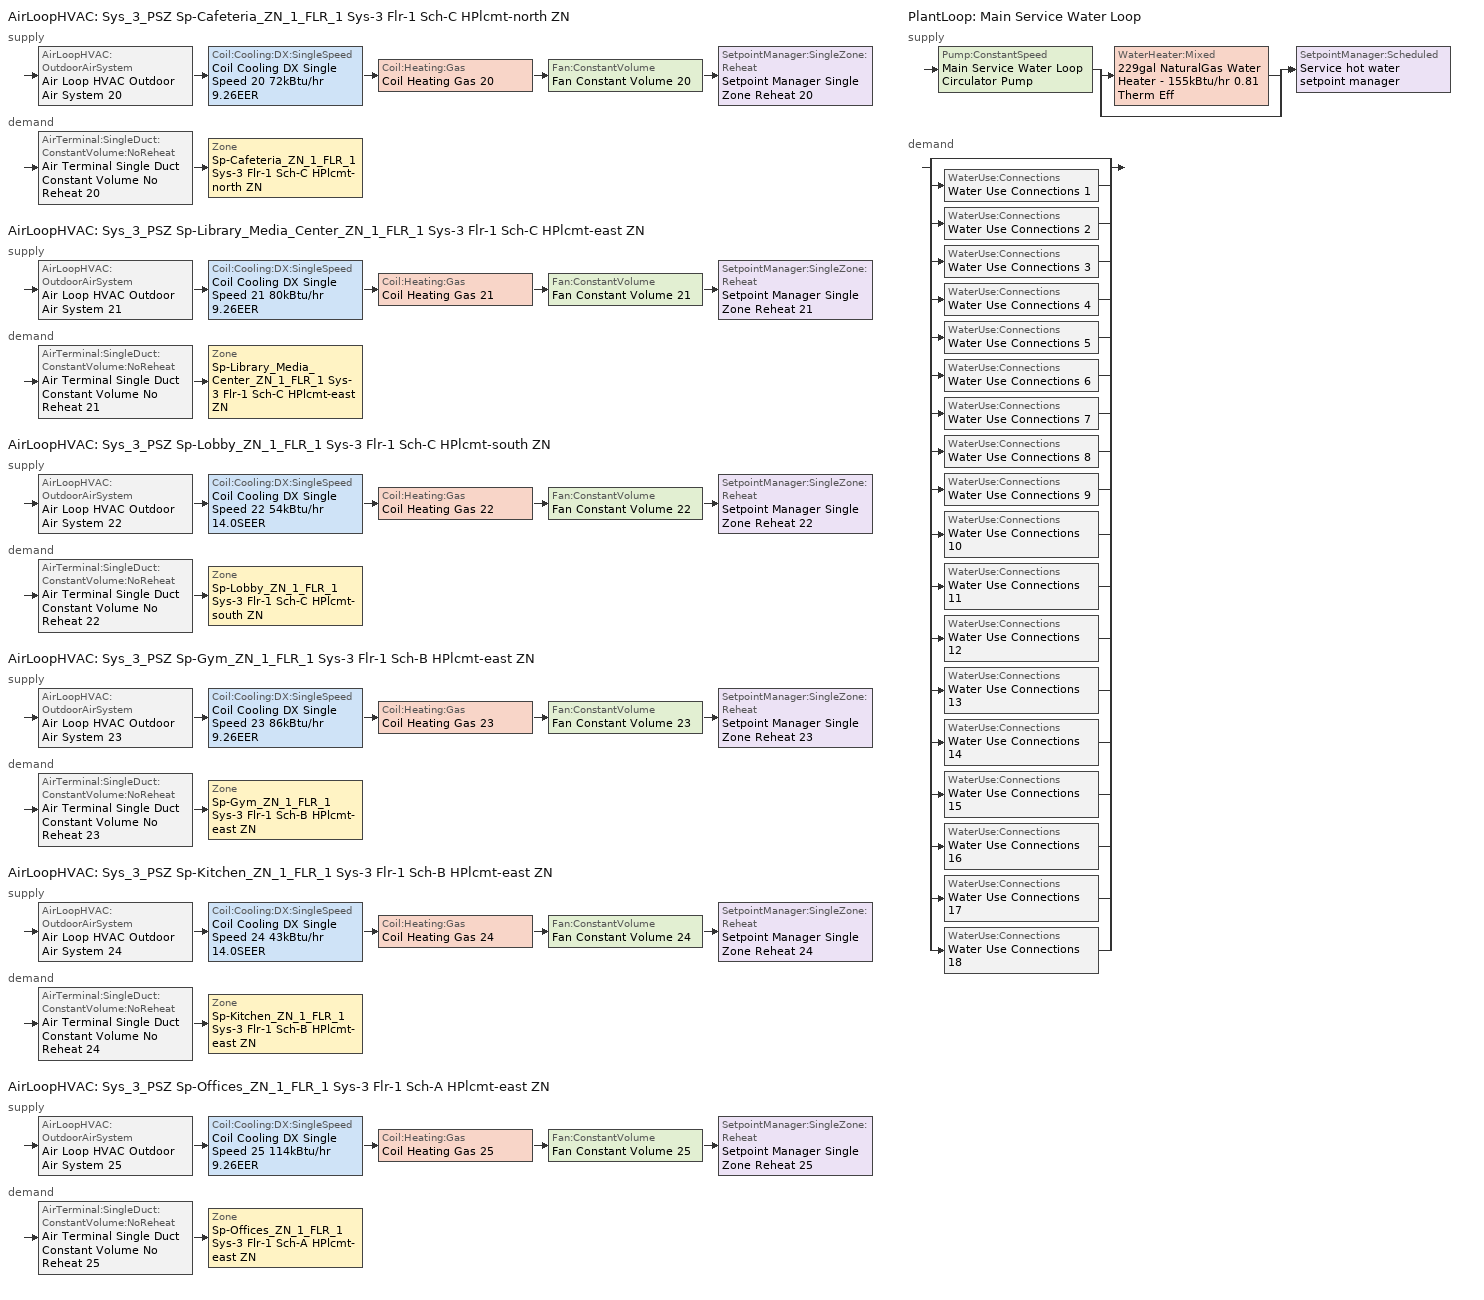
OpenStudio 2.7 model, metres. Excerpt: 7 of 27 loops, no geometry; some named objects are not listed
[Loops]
AirLoopHVAC 'Sys_3_PSZ Sp-Cafeteria_ZN_1_FLR_1 Sys-3 Flr-1 Sch-C HPlcmt-north ZN'
 supply: AirLoopHVAC:OutdoorAirSystem 'Air Loop HVAC Outdoor Air System 20' > Coil:Cooling:DX:SingleSpeed 'Coil Cooling DX Single Speed 20 72kBtu/hr 9.26EER' > Coil:Heating:Gas 'Coil Heating Gas 20' > Fan:ConstantVolume 'Fan Constant Volume 20' > SetpointManager:SingleZone:Reheat 'Setpoint Manager Single Zone Reheat 20'
 demand: AirTerminal:SingleDuct:ConstantVolume:NoReheat 'Air Terminal Single Duct Constant Volume No Reheat 20' > Zone 'Sp-Cafeteria_ZN_1_FLR_1 Sys-3 Flr-1 Sch-C HPlcmt-north ZN'
AirLoopHVAC 'Sys_3_PSZ Sp-Library_Media_Center_ZN_1_FLR_1 Sys-3 Flr-1 Sch-C HPlcmt-east ZN'
 supply: AirLoopHVAC:OutdoorAirSystem 'Air Loop HVAC Outdoor Air System 21' > Coil:Cooling:DX:SingleSpeed 'Coil Cooling DX Single Speed 21 80kBtu/hr 9.26EER' > Coil:Heating:Gas 'Coil Heating Gas 21' > Fan:ConstantVolume 'Fan Constant Volume 21' > SetpointManager:SingleZone:Reheat 'Setpoint Manager Single Zone Reheat 21'
 demand: AirTerminal:SingleDuct:ConstantVolume:NoReheat 'Air Terminal Single Duct Constant Volume No Reheat 21' > Zone 'Sp-Library_Media_Center_ZN_1_FLR_1 Sys-3 Flr-1 Sch-C HPlcmt-east ZN'
AirLoopHVAC 'Sys_3_PSZ Sp-Lobby_ZN_1_FLR_1 Sys-3 Flr-1 Sch-C HPlcmt-south ZN'
 supply: AirLoopHVAC:OutdoorAirSystem 'Air Loop HVAC Outdoor Air System 22' > Coil:Cooling:DX:SingleSpeed 'Coil Cooling DX Single Speed 22 54kBtu/hr 14.0SEER' > Coil:Heating:Gas 'Coil Heating Gas 22' > Fan:ConstantVolume 'Fan Constant Volume 22' > SetpointManager:SingleZone:Reheat 'Setpoint Manager Single Zone Reheat 22'
 demand: AirTerminal:SingleDuct:ConstantVolume:NoReheat 'Air Terminal Single Duct Constant Volume No Reheat 22' > Zone 'Sp-Lobby_ZN_1_FLR_1 Sys-3 Flr-1 Sch-C HPlcmt-south ZN'
AirLoopHVAC 'Sys_3_PSZ Sp-Gym_ZN_1_FLR_1 Sys-3 Flr-1 Sch-B HPlcmt-east ZN'
 supply: AirLoopHVAC:OutdoorAirSystem 'Air Loop HVAC Outdoor Air System 23' > Coil:Cooling:DX:SingleSpeed 'Coil Cooling DX Single Speed 23 86kBtu/hr 9.26EER' > Coil:Heating:Gas 'Coil Heating Gas 23' > Fan:ConstantVolume 'Fan Constant Volume 23' > SetpointManager:SingleZone:Reheat 'Setpoint Manager Single Zone Reheat 23'
 demand: AirTerminal:SingleDuct:ConstantVolume:NoReheat 'Air Terminal Single Duct Constant Volume No Reheat 23' > Zone 'Sp-Gym_ZN_1_FLR_1 Sys-3 Flr-1 Sch-B HPlcmt-east ZN'
AirLoopHVAC 'Sys_3_PSZ Sp-Kitchen_ZN_1_FLR_1 Sys-3 Flr-1 Sch-B HPlcmt-east ZN'
 supply: AirLoopHVAC:OutdoorAirSystem 'Air Loop HVAC Outdoor Air System 24' > Coil:Cooling:DX:SingleSpeed 'Coil Cooling DX Single Speed 24 43kBtu/hr 14.0SEER' > Coil:Heating:Gas 'Coil Heating Gas 24' > Fan:ConstantVolume 'Fan Constant Volume 24' > SetpointManager:SingleZone:Reheat 'Setpoint Manager Single Zone Reheat 24'
 demand: AirTerminal:SingleDuct:ConstantVolume:NoReheat 'Air Terminal Single Duct Constant Volume No Reheat 24' > Zone 'Sp-Kitchen_ZN_1_FLR_1 Sys-3 Flr-1 Sch-B HPlcmt-east ZN'
AirLoopHVAC 'Sys_3_PSZ Sp-Offices_ZN_1_FLR_1 Sys-3 Flr-1 Sch-A HPlcmt-east ZN'
 supply: AirLoopHVAC:OutdoorAirSystem 'Air Loop HVAC Outdoor Air System 25' > Coil:Cooling:DX:SingleSpeed 'Coil Cooling DX Single Speed 25 114kBtu/hr 9.26EER' > Coil:Heating:Gas 'Coil Heating Gas 25' > Fan:ConstantVolume 'Fan Constant Volume 25' > SetpointManager:SingleZone:Reheat 'Setpoint Manager Single Zone Reheat 25'
 demand: AirTerminal:SingleDuct:ConstantVolume:NoReheat 'Air Terminal Single Duct Constant Volume No Reheat 25' > Zone 'Sp-Offices_ZN_1_FLR_1 Sys-3 Flr-1 Sch-A HPlcmt-east ZN'
PlantLoop 'Main Service Water Loop'
 supply: Pump:ConstantSpeed 'Main Service Water Loop Circulator Pump' > split
  | WaterHeater:Mixed '229gal NaturalGas Water Heater - 155kBtu/hr 0.81 Therm Eff'
  | bypass
  join > SetpointManager:Scheduled 'Service hot water setpoint manager'
 demand: split
  | bypass
  | WaterUse:Connections 'Water Use Connections 1'
  | WaterUse:Connections 'Water Use Connections 2'
  | WaterUse:Connections 'Water Use Connections 3'
  | WaterUse:Connections 'Water Use Connections 4'
  | WaterUse:Connections 'Water Use Connections 5'
  | WaterUse:Connections 'Water Use Connections 6'
  | WaterUse:Connections 'Water Use Connections 7'
  | WaterUse:Connections 'Water Use Connections 8'
  | WaterUse:Connections 'Water Use Connections 9'
  | WaterUse:Connections 'Water Use Connections 10'
  | WaterUse:Connections 'Water Use Connections 11'
  | WaterUse:Connections 'Water Use Connections 12'
  | WaterUse:Connections 'Water Use Connections 13'
  | WaterUse:Connections 'Water Use Connections 14'
  | WaterUse:Connections 'Water Use Connections 15'
  | WaterUse:Connections 'Water Use Connections 16'
  | WaterUse:Connections 'Water Use Connections 17'
  | WaterUse:Connections 'Water Use Connections 18'
[Sizing:Zone] Zone Cooling Design Supply Air Temperature Input Method=SupplyAirTemperature; Zone Cooling Design Supply Air Temperature {C}=13; Zone Cooling Design Supply Air Temperature Difference {deltaC}=11.11; Zone Heating Design Supply Air Temperature Input Method=SupplyAirTemperature; Zone Heating Design Supply Air Temperature {C}=43; Zone Heating Design Supply Air Temperature Difference {deltaC}=11.11; Zone Cooling Design Supply Air Humidity Ratio {kg-H2O/kg-air}=0.0085; Zone Heating Design Supply Air Humidity Ratio {kg-H2O/kg-air}=0.008; Zone Heating Sizing Factor=1.3; Zone Cooling Sizing Factor=1.1; Cooling Design Air Flow Method=DesignDay; Heating Design Air Flow Method=DesignDay; Account for Dedicated Outdoor Air System=No; Dedicated Outdoor Air System Control Strategy=NeutralSupplyAir; Dedicated Outdoor Air Low Setpoint Temperature for Design {C}=autosize; Dedicated Outdoor Air High Setpoint Temperature for Design {C}=autosize
Sp-Cafeteria_ZN_1_FLR_1 Sys-3 Flr-1 Sch-C HPlcmt-north ZN; Sp-Library_Media_Center_ZN_1_FLR_1 Sys-3 Flr-1 Sch-C HPlcmt-east ZN; Sp-Lobby_ZN_1_FLR_1 Sys-3 Flr-1 Sch-C HPlcmt-south ZN; Sp-Gym_ZN_1_FLR_1 Sys-3 Flr-1 Sch-B HPlcmt-east ZN; Sp-Kitchen_ZN_1_FLR_1 Sys-3 Flr-1 Sch-B HPlcmt-east ZN; Sp-Offices_ZN_1_FLR_1 Sys-3 Flr-1 Sch-A HPlcmt-east ZN
[Zone equipment]
Sp-Cafeteria_ZN_1_FLR_1 Sys-3 Flr-1 Sch-C HPlcmt-north ZN: Air Terminal Single Duct Constant Volume No Reheat 20, Zone HVAC Baseboard Convective Water 20
Sp-Library_Media_Center_ZN_1_FLR_1 Sys-3 Flr-1 Sch-C HPlcmt-east ZN: Air Terminal Single Duct Constant Volume No Reheat 21, Zone HVAC Baseboard Convective Water 21
Sp-Lobby_ZN_1_FLR_1 Sys-3 Flr-1 Sch-C HPlcmt-south ZN: Air Terminal Single Duct Constant Volume No Reheat 22, Zone HVAC Baseboard Convective Water 22
Sp-Gym_ZN_1_FLR_1 Sys-3 Flr-1 Sch-B HPlcmt-east ZN: Air Terminal Single Duct Constant Volume No Reheat 23, Zone HVAC Baseboard Convective Water 23
Sp-Kitchen_ZN_1_FLR_1 Sys-3 Flr-1 Sch-B HPlcmt-east ZN: Air Terminal Single Duct Constant Volume No Reheat 24, Zone HVAC Baseboard Convective Water 24
Sp-Offices_ZN_1_FLR_1 Sys-3 Flr-1 Sch-A HPlcmt-east ZN: Air Terminal Single Duct Constant Volume No Reheat 25, Zone HVAC Baseboard Convective Water 25
[PlantLoop]
Main Service Water Loop: Glycol Concentration=0; Maximum Loop Temperature {C}=60; Minimum Loop Temperature {C}=10; Plant Loop Volume {m3}=Autocalculate; Load Distribution Scheme=Optimal
[Sizing:Plant]
Main Service Water Loop: Loop Type=Heating; Design Loop Exit Temperature {C}=60; Loop Design Temperature Difference {deltaC}=5; Sizing Option=NonCoincident; Zone Timesteps in Averaging Window=1; Coincident Sizing Factor Mode=None
[AirLoopHVAC] Design Supply Air Flow Rate {m3/s}=AutoSize
Name | Availability Schedule
Sys_3_PSZ Sp-Cafeteria_ZN_1_FLR_1 Sys-3 Flr-1 Sch-C HPlcmt-north ZN | Sys_3_PSZ Sp-Cafeteria_ZN_1_FLR_1 Sys-3 Flr-1 Sch-C HPlcmt-north ZN Occ Sch
Sys_3_PSZ Sp-Library_Media_Center_ZN_1_FLR_1 Sys-3 Flr-1 Sch-C HPlcmt-east ZN | Sys_3_PSZ Sp-Library_Media_Center_ZN_1_FLR_1 Sys-3 Flr-1 Sch-C HPlcmt-east ZN Occ Sch
Sys_3_PSZ Sp-Lobby_ZN_1_FLR_1 Sys-3 Flr-1 Sch-C HPlcmt-south ZN | Sys_3_PSZ Sp-Lobby_ZN_1_FLR_1 Sys-3 Flr-1 Sch-C HPlcmt-south ZN Occ Sch
Sys_3_PSZ Sp-Gym_ZN_1_FLR_1 Sys-3 Flr-1 Sch-B HPlcmt-east ZN | Sys_3_PSZ Sp-Gym_ZN_1_FLR_1 Sys-3 Flr-1 Sch-B HPlcmt-east ZN Occ Sch
Sys_3_PSZ Sp-Kitchen_ZN_1_FLR_1 Sys-3 Flr-1 Sch-B HPlcmt-east ZN | Sys_3_PSZ Sp-Kitchen_ZN_1_FLR_1 Sys-3 Flr-1 Sch-B HPlcmt-east ZN Occ Sch
Sys_3_PSZ Sp-Offices_ZN_1_FLR_1 Sys-3 Flr-1 Sch-A HPlcmt-east ZN | Sys_3_PSZ Sp-Offices_ZN_1_FLR_1 Sys-3 Flr-1 Sch-A HPlcmt-east ZN Occ Sch
[Sizing:System] Type of Load to Size On=Sensible; Design Outdoor Air Flow Rate {m3/s}=Autosize; Central Heating Maximum System Air Flow Ratio=1; Preheat Design Temperature {C}=7; Preheat Design Humidity Ratio {kg-H2O/kg-Air}=0.008; Precool Design Temperature {C}=13; Precool Design Humidity Ratio {kg-H2O/kg-Air}=0.008; Central Cooling Design Supply Air Temperature {C}=13; Central Heating Design Supply Air Temperature {C}=43; Sizing Option=NonCoincident; 100% Outdoor Air in Cooling=No; 100% Outdoor Air in Heating=No; Central Cooling Design Supply Air Humidity Ratio {kg-H2O/kg-Air}=0.0085; Central Heating Design Supply Air Humidity Ratio {kg-H2O/kg-Air}=0.008; Cooling Design Air Flow Method=DesignDay; Cooling Design Air Flow Rate {m3/s}=0; Heating Design Air Flow Method=DesignDay; Heating Design Air Flow Rate {m3/s}=0; System Outdoor Air Method=ZoneSum; Zone Maximum Outdoor Air Fraction=1; Cooling Supply Air Flow Rate Per Floor Area {m3/s-m2}=0.00996765; Cooling Fraction of Autosized Cooling Supply Air Flow Rate=1; Cooling Supply Air Flow Rate Per Unit Cooling Capacity {m3/s-W}=3.94755e-05; Heating Supply Air Flow Rate Per Floor Area {m3/s-m2}=0.00996765; Heating Fraction of Autosized Heating Supply Air Flow Rate=1; Heating Fraction of Autosized Cooling Supply Air Flow Rate=1; Heating Supply Air Flow Rate Per Unit Heating Capacity {m3/s-W}=3.15882e-05; Cooling Design Capacity Method=CoolingDesignCapacity; Cooling Design Capacity {W}=autosize; Cooling Design Capacity Per Floor Area {W/m2}=234.7; Fraction of Autosized Cooling Design Capacity=1; Heating Design Capacity Method=HeatingDesignCapacity; Heating Design Capacity {W}=autosize; Heating Design Capacity Per Floor Area {W/m2}=157; Fraction of Autosized Heating Design Capacity=1; Central Cooling Capacity Control Method=OnOff
Sys_3_PSZ Sp-Cafeteria_ZN_1_FLR_1 Sys-3 Flr-1 Sch-C HPlcmt-north ZN; Sys_3_PSZ Sp-Library_Media_Center_ZN_1_FLR_1 Sys-3 Flr-1 Sch-C HPlcmt-east ZN; Sys_3_PSZ Sp-Lobby_ZN_1_FLR_1 Sys-3 Flr-1 Sch-C HPlcmt-south ZN; Sys_3_PSZ Sp-Gym_ZN_1_FLR_1 Sys-3 Flr-1 Sch-B HPlcmt-east ZN; Sys_3_PSZ Sp-Kitchen_ZN_1_FLR_1 Sys-3 Flr-1 Sch-B HPlcmt-east ZN; Sys_3_PSZ Sp-Offices_ZN_1_FLR_1 Sys-3 Flr-1 Sch-A HPlcmt-east ZN
[Fan:ConstantVolume] Availability Schedule=Always On Discrete; Fan Total Efficiency=0.39975; Pressure Rise {Pa}=640; Maximum Flow Rate {m3/s}=AutoSize; Motor Efficiency=0.615
Fan Constant Volume 20; Fan Constant Volume 21; Fan Constant Volume 22; Fan Constant Volume 23; Fan Constant Volume 24; Fan Constant Volume 25
[Coil:Heating:Gas] Availability Schedule=Always On Discrete; Gas Burner Efficiency=0.924; Nominal Capacity {W}=AutoSize; Parasitic Electric Load {W}=0; Part Load Fraction Correlation Curve=FURNACE-EFFPLR-NECB2011; Parasitic Gas Load {W}=0
Coil Heating Gas 20; Coil Heating Gas 21; Coil Heating Gas 22; Coil Heating Gas 23; Coil Heating Gas 24; Coil Heating Gas 25
[Coil:Cooling:DX:SingleSpeed] Availability Schedule=Always On Discrete; Rated Total Cooling Capacity {W}=autosize; Rated Sensible Heat Ratio=autosize; Rated Air Flow Rate {m3/s}=autosize; Rated Evaporator Fan Power Per Volume Flow Rate {W/(m3/s)}=773.3; Total Cooling Capacity Function of Temperature Curve=DXCOOL-NECB2011-REF-CAPFT; Total Cooling Capacity Function of Flow Fraction Curve=DXCOOL-NECB2011-REF-CAPFFLOW; Energy Input Ratio Function of Temperature Curve=DXCOOL-NECB2011-REF-COOLEIRFT; Energy Input Ratio Function of Flow Fraction Curve=DXCOOL-NECB2011-REF-COOLEIRFFLOW; Part Load Fraction Correlation Curve=DXCOOL-NECB2011-REF-COOLPLFFPLR; Condenser Type=AirCooled; Evaporative Condenser Effectiveness=0; Evaporative Condenser Air Flow Rate {m3/s}=Autosize; Evaporative Condenser Pump Rated Power Consumption {W}=Autosize; Crankcase Heater Capacity {W}=0; Maximum Outdoor Dry-Bulb Temperature for Crankcase Heater Operation {C}=0; Basin Heater Capacity {W/K}=0; Basin Heater Setpoint Temperature {C}=10
Name | Rated COP {W/W}
Coil Cooling DX Single Speed 20 72kBtu/hr 9.26EER; Coil Cooling DX Single Speed 21 80kBtu/hr 9.26EER; Coil Cooling DX Single Speed 23 86kBtu/hr 9.26EER; Coil Cooling DX Single Speed 25 114kBtu/hr 9.26EER | 3.21949
Coil Cooling DX Single Speed 22 54kBtu/hr 14.0SEER; Coil Cooling DX Single Speed 24 43kBtu/hr 14.0SEER | 4.11713
[Controller:OutdoorAir] Minimum Outdoor Air Flow Rate {m3/s}=autosize; Maximum Outdoor Air Flow Rate {m3/s}=Autosize; Economizer Control Action Type=ModulateFlow; Lockout Type=NoLockout; Minimum Limit Type=FixedMinimum; High Humidity Control=No; Heat Recovery Bypass Control Type=BypassWhenOAFlowGreaterThanMinimum
Name | Economizer Control Type | Minimum Outdoor Air Schedule | Controller Mechanical Ventilation | Economizer Maximum Limit Dry-Bulb Temperature {C} | Economizer Maximum Limit Enthalpy {J/kg} | Economizer Minimum Limit Dry-Bulb Temperature {C}
Controller Outdoor Air 20 | DifferentialEnthalpy | Sys_3_PSZ Sp-Cafeteria_ZN_1_FLR_1 Sys-3 Flr-1 Sch-C HPlcmt-north ZN Occ Sch | Controller Mechanical Ventilation 20
Controller Outdoor Air 21 | DifferentialEnthalpy | Sys_3_PSZ Sp-Library_Media_Center_ZN_1_FLR_1 Sys-3 Flr-1 Sch-C HPlcmt-east ZN Occ Sch | Controller Mechanical Ventilation 21
Controller Outdoor Air 22 | NoEconomizer | Sys_3_PSZ Sp-Lobby_ZN_1_FLR_1 Sys-3 Flr-1 Sch-C HPlcmt-south ZN Occ Sch | Controller Mechanical Ventilation 22 | 28 | 64000 | -100
Controller Outdoor Air 23 | DifferentialEnthalpy | Sys_3_PSZ Sp-Gym_ZN_1_FLR_1 Sys-3 Flr-1 Sch-B HPlcmt-east ZN Occ Sch | Controller Mechanical Ventilation 23
Controller Outdoor Air 24 | NoEconomizer | Sys_3_PSZ Sp-Kitchen_ZN_1_FLR_1 Sys-3 Flr-1 Sch-B HPlcmt-east ZN Occ Sch | Controller Mechanical Ventilation 24 | 28 | 64000 | -100
Controller Outdoor Air 25 | DifferentialEnthalpy | Sys_3_PSZ Sp-Offices_ZN_1_FLR_1 Sys-3 Flr-1 Sch-A HPlcmt-east ZN Occ Sch | Controller Mechanical Ventilation 25
[Controller:MechanicalVentilation] Availability Schedule=Always On Discrete; System Outdoor Air Method=ZoneSum
Controller Mechanical Ventilation 20; Controller Mechanical Ventilation 21; Controller Mechanical Ventilation 22; Controller Mechanical Ventilation 23; Controller Mechanical Ventilation 24; Controller Mechanical Ventilation 25
[AirLoopHVAC:OutdoorAirSystem]
Name | Controller
Air Loop HVAC Outdoor Air System 20 | Controller Outdoor Air 20
Air Loop HVAC Outdoor Air System 21 | Controller Outdoor Air 21
Air Loop HVAC Outdoor Air System 22 | Controller Outdoor Air 22
Air Loop HVAC Outdoor Air System 23 | Controller Outdoor Air 23
Air Loop HVAC Outdoor Air System 24 | Controller Outdoor Air 24
Air Loop HVAC Outdoor Air System 25 | Controller Outdoor Air 25
[SetpointManager:SingleZone:Reheat] Minimum Supply Air Temperature {C}=13; Maximum Supply Air Temperature {C}=43
Name | Control Zone
Setpoint Manager Single Zone Reheat 20 | Sp-Cafeteria_ZN_1_FLR_1 Sys-3 Flr-1 Sch-C HPlcmt-north ZN
Setpoint Manager Single Zone Reheat 21 | Sp-Library_Media_Center_ZN_1_FLR_1 Sys-3 Flr-1 Sch-C HPlcmt-east ZN
Setpoint Manager Single Zone Reheat 22 | Sp-Lobby_ZN_1_FLR_1 Sys-3 Flr-1 Sch-C HPlcmt-south ZN
Setpoint Manager Single Zone Reheat 23 | Sp-Gym_ZN_1_FLR_1 Sys-3 Flr-1 Sch-B HPlcmt-east ZN
Setpoint Manager Single Zone Reheat 24 | Sp-Kitchen_ZN_1_FLR_1 Sys-3 Flr-1 Sch-B HPlcmt-east ZN
Setpoint Manager Single Zone Reheat 25 | Sp-Offices_ZN_1_FLR_1 Sys-3 Flr-1 Sch-A HPlcmt-east ZN
[AirTerminal:SingleDuct:ConstantVolume:NoReheat] Availability Schedule=Always On Discrete; Maximum Air Flow Rate {m3/s}=AutoSize
Air Terminal Single Duct Constant Volume No Reheat 20; Air Terminal Single Duct Constant Volume No Reheat 21; Air Terminal Single Duct Constant Volume No Reheat 22; Air Terminal Single Duct Constant Volume No Reheat 23; Air Terminal Single Duct Constant Volume No Reheat 24; Air Terminal Single Duct Constant Volume No Reheat 25
[SetpointManager:Scheduled]
Service hot water setpoint manager: Control Variable=Temperature; Schedule=Service Water Loop Temp - 140F
[Pump:ConstantSpeed]
Main Service Water Loop Circulator Pump: Rated Flow Rate {m3/s}=autosize; Rated Pump Head {Pa}=98157.3; Rated Power Consumption {W}=autosize; Motor Efficiency=0.7; Fraction of Motor Inefficiencies to Fluid Stream=0; Pump Control Type=Intermittent; Design Power Sizing Method=PowerPerFlowPerPressure; Design Electric Power per Unit Flow Rate {W/(m3/s)}=348701.1; Design Shaft Power per Unit Flow Rate per Unit Head {W-s/m3-Pa}=1.28205
[WaterHeater:Mixed]
229gal NaturalGas Water Heater - 155kBtu/hr 0.81 Therm Eff: Tank Volume {m3}=0.868577; Setpoint Temperature Schedule=Service Water Loop Temp - 140F; Deadband Temperature Difference {deltaC}=2; Maximum Temperature Limit {C}=60; Heater Control Type=Cycle; Heater Maximum Capacity {W}=45383.1; Heater Fuel Type=NaturalGas; Heater Thermal Efficiency=0.809608; Part Load Factor Curve=SWH-EFFFPLR-NECB2011; Off Cycle Parasitic Fuel Consumption Rate {W}=88.1911; Off Cycle Parasitic Fuel Type=NaturalGas; Off Cycle Parasitic Heat Fraction to Tank=0.8; On Cycle Parasitic Fuel Consumption Rate {W}=88.1911; On Cycle Parasitic Fuel Type=NaturalGas; On Cycle Parasitic Heat Fraction to Tank=0; Ambient Temperature Indicator=Schedule; Ambient Temperature Schedule=Water Heater Ambient Temp Schedule - 70f; Off Cycle Loss Coefficient to Ambient Temperature {W/K}=11.2126; On Cycle Loss Coefficient to Ambient Temperature {W/K}=11.2126; Use Side Effectiveness=1; Source Side Effectiveness=1; Use Side Design Flow Rate {m3/s}=autosize; Source Side Design Flow Rate {m3/s}=autosize; Indirect Water Heating Recovery Time {hr}=1.5; Source Side Flow Control Mode=IndirectHeatPrimarySetpoint
[WaterUse:Connections]
Name | Water Use Equipment Name 1
Water Use Connections 1 | Cafeteria_zn_1_flr_1 Service Water Use 0.24gal/min
Water Use Connections 2 | Computer_class_zn_1_flr_1 Service Water Use 0.12gal/min
Water Use Connections 3 | Corner_class_1_pod_1_zn_1_flr_1 Service Water Use 0.07gal/min
Water Use Connections 4 | Corner_class_1_pod_2_zn_1_flr_1 Service Water Use 0.07gal/min
Water Use Connections 5 | Corner_class_1_pod_3_zn_1_flr_1 Service Water Use 0.07gal/min
Water Use Connections 6 | Corner_class_2_pod_1_zn_1_flr_1 Service Water Use 0.07gal/min
Water Use Connections 7 | Corner_class_2_pod_2_zn_1_flr_1 Service Water Use 0.07gal/min
Water Use Connections 8 | Corner_class_2_pod_3_zn_1_flr_1 Service Water Use 0.07gal/min
Water Use Connections 9 | Gym_zn_1_flr_1 Service Water Use 0.54gal/min
Water Use Connections 10 | Kitchen_zn_1_flr_1 Service Water Use 0.08gal/min
Water Use Connections 11 | Library_media_center_zn_1_flr_1 Service Water Use 0.15gal/min
Water Use Connections 12 | Mult_class_1_pod_1_zn_1_flr_1 Service Water Use 0.35gal/min
Water Use Connections 13 | Mult_class_1_pod_2_zn_1_flr_1 Service Water Use 0.35gal/min
Water Use Connections 14 | Mult_class_1_pod_3_zn_1_flr_1 Service Water Use 0.35gal/min
Water Use Connections 15 | Mult_class_2_pod_1_zn_1_flr_1 Service Water Use 0.35gal/min
Water Use Connections 16 | Mult_class_2_pod_2_zn_1_flr_1 Service Water Use 0.35gal/min
Water Use Connections 17 | Mult_class_2_pod_3_zn_1_flr_1 Service Water Use 0.23gal/min
Water Use Connections 18 | Offices_zn_1_flr_1 Service Water Use 0.17gal/min
[WaterUse:Equipment:Definition]
Name | Peak Flow Rate {m3/s} | Target Temperature Schedule | Sensible Fraction Schedule | Latent Fraction Schedule
Cafeteria_zn_1_flr_1 Service Water Use Def 0.24gal/min | 1.50573e-05 | Schedule Ruleset 5 | Schedule Ruleset 3 | Schedule Ruleset 4
Computer_class_zn_1_flr_1 Service Water Use Def 0.12gal/min | 7.45697e-06 | Schedule Ruleset 8 | Schedule Ruleset 6 | Schedule Ruleset 7
Corner_class_1_pod_1_zn_1_flr_1 Service Water Use Def 0.07gal/min | 4.55704e-06 | Schedule Ruleset 11 | Schedule Ruleset 9 | Schedule Ruleset 10
Corner_class_1_pod_2_zn_1_flr_1 Service Water Use Def 0.07gal/min | 4.55704e-06 | Schedule Ruleset 14 | Schedule Ruleset 12 | Schedule Ruleset 13
Corner_class_1_pod_3_zn_1_flr_1 Service Water Use Def 0.07gal/min | 4.55704e-06 | Schedule Ruleset 17 | Schedule Ruleset 15 | Schedule Ruleset 16
Corner_class_2_pod_1_zn_1_flr_1 Service Water Use Def 0.07gal/min | 4.55704e-06 | Schedule Ruleset 20 | Schedule Ruleset 18 | Schedule Ruleset 19
Corner_class_2_pod_2_zn_1_flr_1 Service Water Use Def 0.07gal/min | 4.55704e-06 | Schedule Ruleset 23 | Schedule Ruleset 21 | Schedule Ruleset 22
Corner_class_2_pod_3_zn_1_flr_1 Service Water Use Def 0.07gal/min | 4.55704e-06 | Schedule Ruleset 26 | Schedule Ruleset 24 | Schedule Ruleset 25
Gym_zn_1_flr_1 Service Water Use Def 0.54gal/min | 3.413e-05 | Schedule Ruleset 29 | Schedule Ruleset 27 | Schedule Ruleset 28
Kitchen_zn_1_flr_1 Service Water Use Def 0.08gal/min | 5.35372e-06 | Schedule Ruleset 32 | Schedule Ruleset 30 | Schedule Ruleset 31
Library_media_center_zn_1_flr_1 Service Water Use Def 0.15gal/min | 9.53632e-06 | Schedule Ruleset 35 | Schedule Ruleset 33 | Schedule Ruleset 34
Mult_class_1_pod_1_zn_1_flr_1 Service Water Use Def 0.35gal/min | 2.19566e-05 | Schedule Ruleset 38 | Schedule Ruleset 36 | Schedule Ruleset 37
Mult_class_1_pod_2_zn_1_flr_1 Service Water Use Def 0.35gal/min | 2.19566e-05 | Schedule Ruleset 41 | Schedule Ruleset 39 | Schedule Ruleset 40
Mult_class_1_pod_3_zn_1_flr_1 Service Water Use Def 0.35gal/min | 2.19566e-05 | Schedule Ruleset 44 | Schedule Ruleset 42 | Schedule Ruleset 43
Mult_class_2_pod_1_zn_1_flr_1 Service Water Use Def 0.35gal/min | 2.19566e-05 | Schedule Ruleset 47 | Schedule Ruleset 45 | Schedule Ruleset 46
Mult_class_2_pod_2_zn_1_flr_1 Service Water Use Def 0.35gal/min | 2.19566e-05 | Schedule Ruleset 50 | Schedule Ruleset 48 | Schedule Ruleset 49
Mult_class_2_pod_3_zn_1_flr_1 Service Water Use Def 0.23gal/min | 1.44997e-05 | Schedule Ruleset 53 | Schedule Ruleset 51 | Schedule Ruleset 52
Offices_zn_1_flr_1 Service Water Use Def 0.17gal/min | 1.05401e-05 | Schedule Ruleset 56 | Schedule Ruleset 54 | Schedule Ruleset 55
[WaterUse:Equipment]
Name | Water Use Equipment Definition | Space | Flow Rate Fraction Schedule
Cafeteria_zn_1_flr_1 Service Water Use 0.24gal/min | Cafeteria_zn_1_flr_1 Service Water Use Def 0.24gal/min | Cafeteria_ZN_1_FLR_1 | NECB-C-Service Water Heating
Computer_class_zn_1_flr_1 Service Water Use 0.12gal/min | Computer_class_zn_1_flr_1 Service Water Use Def 0.12gal/min | Computer_Class_ZN_1_FLR_1 | NECB-D-Service Water Heating
Corner_class_1_pod_1_zn_1_flr_1 Service Water Use 0.07gal/min | Corner_class_1_pod_1_zn_1_flr_1 Service Water Use Def 0.07gal/min | Corner_Class_1_Pod_1_ZN_1_FLR_1 | NECB-D-Service Water Heating
Corner_class_1_pod_2_zn_1_flr_1 Service Water Use 0.07gal/min | Corner_class_1_pod_2_zn_1_flr_1 Service Water Use Def 0.07gal/min | Corner_Class_1_Pod_2_ZN_1_FLR_1 | NECB-D-Service Water Heating
Corner_class_1_pod_3_zn_1_flr_1 Service Water Use 0.07gal/min | Corner_class_1_pod_3_zn_1_flr_1 Service Water Use Def 0.07gal/min | Corner_Class_1_Pod_3_ZN_1_FLR_1 | NECB-D-Service Water Heating
Corner_class_2_pod_1_zn_1_flr_1 Service Water Use 0.07gal/min | Corner_class_2_pod_1_zn_1_flr_1 Service Water Use Def 0.07gal/min | Corner_Class_2_Pod_1_ZN_1_FLR_1 | NECB-D-Service Water Heating
Corner_class_2_pod_2_zn_1_flr_1 Service Water Use 0.07gal/min | Corner_class_2_pod_2_zn_1_flr_1 Service Water Use Def 0.07gal/min | Corner_Class_2_Pod_2_ZN_1_FLR_1 | NECB-D-Service Water Heating
Corner_class_2_pod_3_zn_1_flr_1 Service Water Use 0.07gal/min | Corner_class_2_pod_3_zn_1_flr_1 Service Water Use Def 0.07gal/min | Corner_Class_2_Pod_3_ZN_1_FLR_1 | NECB-D-Service Water Heating
Gym_zn_1_flr_1 Service Water Use 0.54gal/min | Gym_zn_1_flr_1 Service Water Use Def 0.54gal/min | Gym_ZN_1_FLR_1 | NECB-B-Service Water Heating
Kitchen_zn_1_flr_1 Service Water Use 0.08gal/min | Kitchen_zn_1_flr_1 Service Water Use Def 0.08gal/min | Kitchen_ZN_1_FLR_1 | NECB-B-Service Water Heating
Library_media_center_zn_1_flr_1 Service Water Use 0.15gal/min | Library_media_center_zn_1_flr_1 Service Water Use Def 0.15gal/min | Library_Media_Center_ZN_1_FLR_1 | NECB-C-Service Water Heating
Mult_class_1_pod_1_zn_1_flr_1 Service Water Use 0.35gal/min | Mult_class_1_pod_1_zn_1_flr_1 Service Water Use Def 0.35gal/min | Mult_Class_1_Pod_1_ZN_1_FLR_1 | NECB-D-Service Water Heating
Mult_class_1_pod_2_zn_1_flr_1 Service Water Use 0.35gal/min | Mult_class_1_pod_2_zn_1_flr_1 Service Water Use Def 0.35gal/min | Mult_Class_1_Pod_2_ZN_1_FLR_1 | NECB-D-Service Water Heating
Mult_class_1_pod_3_zn_1_flr_1 Service Water Use 0.35gal/min | Mult_class_1_pod_3_zn_1_flr_1 Service Water Use Def 0.35gal/min | Mult_Class_1_Pod_3_ZN_1_FLR_1 | NECB-D-Service Water Heating
Mult_class_2_pod_1_zn_1_flr_1 Service Water Use 0.35gal/min | Mult_class_2_pod_1_zn_1_flr_1 Service Water Use Def 0.35gal/min | Mult_Class_2_Pod_1_ZN_1_FLR_1 | NECB-D-Service Water Heating
Mult_class_2_pod_2_zn_1_flr_1 Service Water Use 0.35gal/min | Mult_class_2_pod_2_zn_1_flr_1 Service Water Use Def 0.35gal/min | Mult_Class_2_Pod_2_ZN_1_FLR_1 | NECB-D-Service Water Heating
Mult_class_2_pod_3_zn_1_flr_1 Service Water Use 0.23gal/min | Mult_class_2_pod_3_zn_1_flr_1 Service Water Use Def 0.23gal/min | Mult_Class_2_Pod_3_ZN_1_FLR_1 | NECB-D-Service Water Heating
Offices_zn_1_flr_1 Service Water Use 0.17gal/min | Offices_zn_1_flr_1 Service Water Use Def 0.17gal/min | Offices_ZN_1_FLR_1 | NECB-A-Service Water Heating
[Schedule:Ruleset]
Service Water Loop Temp - 140F: Default Day Schedule=Service Water Loop Temp - 140F Default
Water Heater Ambient Temp Schedule - 70f: Default Day Schedule=Water Heater Ambient Temp Schedule - 70f Default
Schedule Ruleset 3: Default Day Schedule=Schedule Day 5
Schedule Ruleset 4: Default Day Schedule=Schedule Day 6
Schedule Ruleset 5: Default Day Schedule=Schedule Day 7
NECB-C-Service Water Heating: Default Day Schedule=NECB-C-Service Water Heating Default
Schedule Ruleset 6: Default Day Schedule=Schedule Day 8
Schedule Ruleset 7: Default Day Schedule=Schedule Day 9
Schedule Ruleset 8: Default Day Schedule=Schedule Day 10
NECB-D-Service Water Heating: Default Day Schedule=NECB-D-Service Water Heating Default
Schedule Ruleset 9: Default Day Schedule=Schedule Day 11
Schedule Ruleset 10: Default Day Schedule=Schedule Day 12
Schedule Ruleset 11: Default Day Schedule=Schedule Day 13
Schedule Ruleset 12: Default Day Schedule=Schedule Day 14
Schedule Ruleset 13: Default Day Schedule=Schedule Day 15
Schedule Ruleset 14: Default Day Schedule=Schedule Day 16
Schedule Ruleset 15: Default Day Schedule=Schedule Day 17
Schedule Ruleset 16: Default Day Schedule=Schedule Day 18
Schedule Ruleset 17: Default Day Schedule=Schedule Day 19
Schedule Ruleset 18: Default Day Schedule=Schedule Day 20
Schedule Ruleset 19: Default Day Schedule=Schedule Day 21
Schedule Ruleset 20: Default Day Schedule=Schedule Day 22
Schedule Ruleset 21: Default Day Schedule=Schedule Day 23
Schedule Ruleset 22: Default Day Schedule=Schedule Day 24
Schedule Ruleset 23: Default Day Schedule=Schedule Day 25
Schedule Ruleset 24: Default Day Schedule=Schedule Day 26
Schedule Ruleset 25: Default Day Schedule=Schedule Day 27
Schedule Ruleset 26: Default Day Schedule=Schedule Day 28
Schedule Ruleset 27: Default Day Schedule=Schedule Day 29
Schedule Ruleset 28: Default Day Schedule=Schedule Day 30
Schedule Ruleset 29: Default Day Schedule=Schedule Day 31
NECB-B-Service Water Heating: Default Day Schedule=NECB-B-Service Water Heating Default
Schedule Ruleset 30: Default Day Schedule=Schedule Day 32
Schedule Ruleset 31: Default Day Schedule=Schedule Day 33
Schedule Ruleset 32: Default Day Schedule=Schedule Day 34
Schedule Ruleset 33: Default Day Schedule=Schedule Day 35
Schedule Ruleset 34: Default Day Schedule=Schedule Day 36
Schedule Ruleset 35: Default Day Schedule=Schedule Day 37
Schedule Ruleset 36: Default Day Schedule=Schedule Day 38
Schedule Ruleset 37: Default Day Schedule=Schedule Day 39
Schedule Ruleset 38: Default Day Schedule=Schedule Day 40
Schedule Ruleset 39: Default Day Schedule=Schedule Day 41
Schedule Ruleset 40: Default Day Schedule=Schedule Day 42
Schedule Ruleset 41: Default Day Schedule=Schedule Day 43
Schedule Ruleset 42: Default Day Schedule=Schedule Day 44
Schedule Ruleset 43: Default Day Schedule=Schedule Day 45
Schedule Ruleset 44: Default Day Schedule=Schedule Day 46
Schedule Ruleset 45: Default Day Schedule=Schedule Day 47
Schedule Ruleset 46: Default Day Schedule=Schedule Day 48
Schedule Ruleset 47: Default Day Schedule=Schedule Day 49
Schedule Ruleset 48: Default Day Schedule=Schedule Day 50
Schedule Ruleset 49: Default Day Schedule=Schedule Day 51
Schedule Ruleset 50: Default Day Schedule=Schedule Day 52
Schedule Ruleset 51: Default Day Schedule=Schedule Day 53
Schedule Ruleset 52: Default Day Schedule=Schedule Day 54
Schedule Ruleset 53: Default Day Schedule=Schedule Day 55
Schedule Ruleset 54: Default Day Schedule=Schedule Day 56
Schedule Ruleset 55: Default Day Schedule=Schedule Day 57
Schedule Ruleset 56: Default Day Schedule=Schedule Day 58
NECB-A-Service Water Heating: Default Day Schedule=NECB-A-Service Water Heating Default
Sys_3_PSZ Sp-Cafeteria_ZN_1_FLR_1 Sys-3 Flr-1 Sch-C HPlcmt-north ZN Occ Sch: Default Day Schedule=Sys_3_PSZ Sp-Cafeteria_ZN_1_FLR_1 Sys-3 Flr-1 Sch-C HPlcmt-north ZN Occ Sch Default; Summer Design Day Schedule=Sys_3_PSZ Sp-Cafeteria_ZN_1_FLR_1 Sys-3 Flr-1 Sch-C HPlcmt-north ZN Occ Sch Summer Design Day; Winter Design Day Schedule=Sys_3_PSZ Sp-Cafeteria_ZN_1_FLR_1 Sys-3 Flr-1 Sch-C HPlcmt-north ZN Occ Sch Winter Design Day
Sys_3_PSZ Sp-Gym_ZN_1_FLR_1 Sys-3 Flr-1 Sch-B HPlcmt-east ZN Occ Sch: Default Day Schedule=Sys_3_PSZ Sp-Gym_ZN_1_FLR_1 Sys-3 Flr-1 Sch-B HPlcmt-east ZN Occ Sch Default; Summer Design Day Schedule=Sys_3_PSZ Sp-Gym_ZN_1_FLR_1 Sys-3 Flr-1 Sch-B HPlcmt-east ZN Occ Sch Summer Design Day; Winter Design Day Schedule=Sys_3_PSZ Sp-Gym_ZN_1_FLR_1 Sys-3 Flr-1 Sch-B HPlcmt-east ZN Occ Sch Winter Design Day
Sys_3_PSZ Sp-Kitchen_ZN_1_FLR_1 Sys-3 Flr-1 Sch-B HPlcmt-east ZN Occ Sch: Default Day Schedule=Sys_3_PSZ Sp-Kitchen_ZN_1_FLR_1 Sys-3 Flr-1 Sch-B HPlcmt-east ZN Occ Sch Default; Summer Design Day Schedule=Sys_3_PSZ Sp-Kitchen_ZN_1_FLR_1 Sys-3 Flr-1 Sch-B HPlcmt-east ZN Occ Sch Summer Design Day; Winter Design Day Schedule=Sys_3_PSZ Sp-Kitchen_ZN_1_FLR_1 Sys-3 Flr-1 Sch-B HPlcmt-east ZN Occ Sch Winter Design Day
Sys_3_PSZ Sp-Library_Media_Center_ZN_1_FLR_1 Sys-3 Flr-1 Sch-C HPlcmt-east ZN Occ Sch: Default Day Schedule=Sys_3_PSZ Sp-Library_Media_Center_ZN_1_FLR_1 Sys-3 Flr-1 Sch-C HPlcmt-east ZN Occ Sch Default; Summer Design Day Schedule=Sys_3_PSZ Sp-Library_Media_Center_ZN_1_FLR_1 Sys-3 Flr-1 Sch-C HPlcmt-east ZN Occ Sch Summer Design Day; Winter Design Day Schedule=Sys_3_PSZ Sp-Library_Media_Center_ZN_1_FLR_1 Sys-3 Flr-1 Sch-C HPlcmt-east ZN Occ Sch Winter Design Day
Sys_3_PSZ Sp-Lobby_ZN_1_FLR_1 Sys-3 Flr-1 Sch-C HPlcmt-south ZN Occ Sch: Default Day Schedule=Sys_3_PSZ Sp-Lobby_ZN_1_FLR_1 Sys-3 Flr-1 Sch-C HPlcmt-south ZN Occ Sch Default; Summer Design Day Schedule=Sys_3_PSZ Sp-Lobby_ZN_1_FLR_1 Sys-3 Flr-1 Sch-C HPlcmt-south ZN Occ Sch Summer Design Day; Winter Design Day Schedule=Sys_3_PSZ Sp-Lobby_ZN_1_FLR_1 Sys-3 Flr-1 Sch-C HPlcmt-south ZN Occ Sch Winter Design Day
Sys_3_PSZ Sp-Offices_ZN_1_FLR_1 Sys-3 Flr-1 Sch-A HPlcmt-east ZN Occ Sch: Default Day Schedule=Sys_3_PSZ Sp-Offices_ZN_1_FLR_1 Sys-3 Flr-1 Sch-A HPlcmt-east ZN Occ Sch Default; Summer Design Day Schedule=Sys_3_PSZ Sp-Offices_ZN_1_FLR_1 Sys-3 Flr-1 Sch-A HPlcmt-east ZN Occ Sch Summer Design Day; Winter Design Day Schedule=Sys_3_PSZ Sp-Offices_ZN_1_FLR_1 Sys-3 Flr-1 Sch-A HPlcmt-east ZN Occ Sch Winter Design Day
[Schedule:Day]
Service Water Loop Temp - 140F Default; Schedule Day 7; Schedule Day 10; Schedule Day 13; Schedule Day 16; Schedule Day 19; Schedule Day 22; Schedule Day 25; Schedule Day 28; Schedule Day 31; Schedule Day 34; Schedule Day 37; Schedule Day 40; Schedule Day 43; Schedule Day 46; Schedule Day 49; Schedule Day 52; Schedule Day 55; Schedule Day 58: 24, 0, 60
Water Heater Ambient Temp Schedule - 70f Default: 24, 0, 21.1111
Schedule Day 5; Schedule Day 8; Schedule Day 11; Schedule Day 14; Schedule Day 17; Schedule Day 20; Schedule Day 23; Schedule Day 26; Schedule Day 29; Schedule Day 32; Schedule Day 35; Schedule Day 38; Schedule Day 41; Schedule Day 44; Schedule Day 47; Schedule Day 50; Schedule Day 53; Schedule Day 56: 24, 0, 0.2
Schedule Day 6; Schedule Day 9; NECB-D-Service Water Heating Sat Day; NECB-D-Service Water Heating Sun|Hol Day; Schedule Day 12; Schedule Day 15; Schedule Day 18; Schedule Day 21; Schedule Day 24; Schedule Day 27; Schedule Day 30; Schedule Day 33; Schedule Day 36; Schedule Day 39; Schedule Day 42; Schedule Day 45; Schedule Day 48; Schedule Day 51; Schedule Day 54; Schedule Day 57; NECB-A-Service Water Heating Sat Day; NECB-A-Service Water Heating Sun|Hol Day: 24, 0, 0.05
NECB-C-Service Water Heating Default; NECB-C-Service Water Heating Default|Wkdy Day: 8, 0, 0.05, 9, 0, 0.1, 10, 0, 0.2, 11, 0, 0.3, 12, 0, 0.4, 16, 0, 0.8, 17, 0, 0.6, 18, 0, 0.4, 19, 0, 0.3, 21, 0, 0.2, 24, 0, 0.05
NECB-C-Service Water Heating Sat Day: 8, 0, 0.05, 9, 0, 0.1, 10, 0, 0.2, 11, 0, 0.3, 12, 0, 0.5, 16, 0, 0.9, 17, 0, 0.7, 18, 0, 0.5, 19, 0, 0.3, 21, 0, 0.2, 24, 0, 0.05
NECB-C-Service Water Heating Sun|Hol Day: 8, 0, 0.05, 9, 0, 0.1, 10, 0, 0.2, 11, 0, 0.3, 12, 0, 0.5, 17, 0, 0.9, 18, 0, 0.5, 19, 0, 0.3, 24, 0, 0.05
NECB-D-Service Water Heating Default; NECB-D-Service Water Heating Default|Wkdy Day: 8, 0, 0.05, 10, 0, 0.5, 16, 0, 0.9, 17, 0, 0.7, 18, 0, 0.3, 21, 0, 0.5, 22, 0, 0.3, 24, 0, 0.05
NECB-B-Service Water Heating Default; NECB-B-Service Water Heating Default|Wkdy Day: 1, 0, 0.6, 2, 0, 0.5, 9, 0, 0.05, 11, 0, 0.7, 12, 0, 0.4, 13, 0, 0.5, 15, 0, 0.6, 16, 0, 0.4, 18, 0, 0.3, 19, 0, 0.4, 20, 0, 0.5, 22, 0, 0.8, 24, 0, 0.9
NECB-B-Service Water Heating Sat Day: 1, 0, 0.7, 2, 0, 0.6, 9, 0, 0.05, 11, 0, 0.7, 12, 0, 0.4, 13, 0, 0.5, 15, 0, 0.6, 16, 0, 0.4, 18, 0, 0.3, 19, 0, 0.4, 20, 0, 0.5, 22, 0, 0.8, 24, 0, 0.9
NECB-B-Service Water Heating Sun|Hol Day: 1, 0, 0.5, 2, 0, 0.6, 9, 0, 0.05, 11, 0, 0.7, 12, 0, 0.4, 13, 0, 0.5, 15, 0, 0.6, 16, 0, 0.4, 18, 0, 0.3, 19, 0, 0.4, 20, 0, 0.5, 22, 0, 0.8, 24, 0, 0.5
NECB-A-Service Water Heating Default; NECB-A-Service Water Heating Default|Wkdy Day: 7, 0, 0.05, 8, 0, 0.1, 10, 0, 0.5, 16, 0, 0.9, 17, 0, 0.7, 18, 0, 0.5, 19, 0, 0.3, 22, 0, 0.2, 24, 0, 0.05
Sys_3_PSZ Sp-Cafeteria_ZN_1_FLR_1 Sys-3 Flr-1 Sch-C HPlcmt-north ZN Occ Sch Default; Sys_3_PSZ Sp-Library_Media_Center_ZN_1_FLR_1 Sys-3 Flr-1 Sch-C HPlcmt-east ZN Occ Sch Default; Sys_3_PSZ Sp-Lobby_ZN_1_FLR_1 Sys-3 Flr-1 Sch-C HPlcmt-south ZN Occ Sch Default: 9, 0, 0, 21, 0, 1, 24, 0, 0
Sys_3_PSZ Sp-Cafeteria_ZN_1_FLR_1 Sys-3 Flr-1 Sch-C HPlcmt-north ZN Occ Sch Winter Design Day; Sys_3_PSZ Sp-Cafeteria_ZN_1_FLR_1 Sys-3 Flr-1 Sch-C HPlcmt-north ZN Occ Sch Summer Design Day; Sys_3_PSZ Sp-Gym_ZN_1_FLR_1 Sys-3 Flr-1 Sch-B HPlcmt-east ZN Occ Sch Winter Design Day; Sys_3_PSZ Sp-Gym_ZN_1_FLR_1 Sys-3 Flr-1 Sch-B HPlcmt-east ZN Occ Sch Summer Design Day; Sys_3_PSZ Sp-Kitchen_ZN_1_FLR_1 Sys-3 Flr-1 Sch-B HPlcmt-east ZN Occ Sch Winter Design Day; Sys_3_PSZ Sp-Kitchen_ZN_1_FLR_1 Sys-3 Flr-1 Sch-B HPlcmt-east ZN Occ Sch Summer Design Day; Sys_3_PSZ Sp-Library_Media_Center_ZN_1_FLR_1 Sys-3 Flr-1 Sch-C HPlcmt-east ZN Occ Sch Winter Design Day; Sys_3_PSZ Sp-Library_Media_Center_ZN_1_FLR_1 Sys-3 Flr-1 Sch-C HPlcmt-east ZN Occ Sch Summer Design Day; Sys_3_PSZ Sp-Lobby_ZN_1_FLR_1 Sys-3 Flr-1 Sch-C HPlcmt-south ZN Occ Sch Winter Design Day; Sys_3_PSZ Sp-Lobby_ZN_1_FLR_1 Sys-3 Flr-1 Sch-C HPlcmt-south ZN Occ Sch Summer Design Day; Sys_3_PSZ Sp-Offices_ZN_1_FLR_1 Sys-3 Flr-1 Sch-A HPlcmt-east ZN Occ Sch Winter Design Day; Sys_3_PSZ Sp-Offices_ZN_1_FLR_1 Sys-3 Flr-1 Sch-A HPlcmt-east ZN Occ Sch Summer Design Day: 24, 0, 1
Sys_3_PSZ Sp-Cafeteria_ZN_1_FLR_1 Sys-3 Flr-1 Sch-C HPlcmt-north ZN Occ Sch Sunday; Sys_3_PSZ Sp-Library_Media_Center_ZN_1_FLR_1 Sys-3 Flr-1 Sch-C HPlcmt-east ZN Occ Sch Sunday; Sys_3_PSZ Sp-Lobby_ZN_1_FLR_1 Sys-3 Flr-1 Sch-C HPlcmt-south ZN Occ Sch Sunday: 9, 0, 0, 19, 0, 1, 24, 0, 0
Sys_3_PSZ Sp-Gym_ZN_1_FLR_1 Sys-3 Flr-1 Sch-B HPlcmt-east ZN Occ Sch Default; Sys_3_PSZ Sp-Kitchen_ZN_1_FLR_1 Sys-3 Flr-1 Sch-B HPlcmt-east ZN Occ Sch Default: 1, 0, 1, 10, 0, 0, 24, 0, 1
Sys_3_PSZ Sp-Gym_ZN_1_FLR_1 Sys-3 Flr-1 Sch-B HPlcmt-east ZN Occ Sch Saturday; Sys_3_PSZ Sp-Kitchen_ZN_1_FLR_1 Sys-3 Flr-1 Sch-B HPlcmt-east ZN Occ Sch Saturday: 2, 0, 1, 10, 0, 0, 24, 0, 1
Sys_3_PSZ Sp-Gym_ZN_1_FLR_1 Sys-3 Flr-1 Sch-B HPlcmt-east ZN Occ Sch Sunday; Sys_3_PSZ Sp-Kitchen_ZN_1_FLR_1 Sys-3 Flr-1 Sch-B HPlcmt-east ZN Occ Sch Sunday: 1, 0, 0, 2, 0, 1, 11, 0, 0, 23, 0, 1, 24, 0, 0
Sys_3_PSZ Sp-Offices_ZN_1_FLR_1 Sys-3 Flr-1 Sch-A HPlcmt-east ZN Occ Sch Default: 8, 0, 0, 19, 0, 1, 24, 0, 0
Sys_3_PSZ Sp-Offices_ZN_1_FLR_1 Sys-3 Flr-1 Sch-A HPlcmt-east ZN Occ Sch Sunday: 24, 0, 0
[Schedule:Rule] Date Specification Type=DateRange; Start Month=1; Start Day=1; End Month=12; End Day=31
Name | Schedule Ruleset | Rule Order | Day Schedule | Apply Monday | Apply Tuesday | Apply Wednesday | Apply Thursday | Apply Friday | Apply Saturday | Apply Sunday
Schedule Rule 68 | NECB-C-Service Water Heating | 2 | NECB-C-Service Water Heating Default|Wkdy Day | Yes | Yes | Yes | Yes | Yes
Schedule Rule 69 | NECB-C-Service Water Heating | 1 | NECB-C-Service Water Heating Sat Day |  |  |  |  |  | Yes
Schedule Rule 70 | NECB-C-Service Water Heating | 0 | NECB-C-Service Water Heating Sun|Hol Day |  |  |  |  |  |  | Yes
Schedule Rule 71 | NECB-D-Service Water Heating | 2 | NECB-D-Service Water Heating Default|Wkdy Day | Yes | Yes | Yes | Yes | Yes
Schedule Rule 72 | NECB-D-Service Water Heating | 1 | NECB-D-Service Water Heating Sat Day |  |  |  |  |  | Yes
Schedule Rule 73 | NECB-D-Service Water Heating | 0 | NECB-D-Service Water Heating Sun|Hol Day |  |  |  |  |  |  | Yes
Schedule Rule 74 | NECB-B-Service Water Heating | 2 | NECB-B-Service Water Heating Default|Wkdy Day | Yes | Yes | Yes | Yes | Yes
Schedule Rule 75 | NECB-B-Service Water Heating | 1 | NECB-B-Service Water Heating Sat Day |  |  |  |  |  | Yes
Schedule Rule 76 | NECB-B-Service Water Heating | 0 | NECB-B-Service Water Heating Sun|Hol Day |  |  |  |  |  |  | Yes
Schedule Rule 77 | NECB-A-Service Water Heating | 2 | NECB-A-Service Water Heating Default|Wkdy Day | Yes | Yes | Yes | Yes | Yes
Schedule Rule 78 | NECB-A-Service Water Heating | 1 | NECB-A-Service Water Heating Sat Day |  |  |  |  |  | Yes
Schedule Rule 79 | NECB-A-Service Water Heating | 0 | NECB-A-Service Water Heating Sun|Hol Day |  |  |  |  |  |  | Yes
Sys_3_PSZ Sp-Cafeteria_ZN_1_FLR_1 Sys-3 Flr-1 Sch-C HPlcmt-north ZN Occ Sch Sunday Rule | Sys_3_PSZ Sp-Cafeteria_ZN_1_FLR_1 Sys-3 Flr-1 Sch-C HPlcmt-north ZN Occ Sch | 0 | Sys_3_PSZ Sp-Cafeteria_ZN_1_FLR_1 Sys-3 Flr-1 Sch-C HPlcmt-north ZN Occ Sch Sunday |  |  |  |  |  |  | Yes
Sys_3_PSZ Sp-Gym_ZN_1_FLR_1 Sys-3 Flr-1 Sch-B HPlcmt-east ZN Occ Sch Saturday Rule | Sys_3_PSZ Sp-Gym_ZN_1_FLR_1 Sys-3 Flr-1 Sch-B HPlcmt-east ZN Occ Sch | 1 | Sys_3_PSZ Sp-Gym_ZN_1_FLR_1 Sys-3 Flr-1 Sch-B HPlcmt-east ZN Occ Sch Saturday |  |  |  |  |  | Yes
Sys_3_PSZ Sp-Gym_ZN_1_FLR_1 Sys-3 Flr-1 Sch-B HPlcmt-east ZN Occ Sch Sunday Rule | Sys_3_PSZ Sp-Gym_ZN_1_FLR_1 Sys-3 Flr-1 Sch-B HPlcmt-east ZN Occ Sch | 0 | Sys_3_PSZ Sp-Gym_ZN_1_FLR_1 Sys-3 Flr-1 Sch-B HPlcmt-east ZN Occ Sch Sunday |  |  |  |  |  |  | Yes
Sys_3_PSZ Sp-Kitchen_ZN_1_FLR_1 Sys-3 Flr-1 Sch-B HPlcmt-east ZN Occ Sch Saturday Rule | Sys_3_PSZ Sp-Kitchen_ZN_1_FLR_1 Sys-3 Flr-1 Sch-B HPlcmt-east ZN Occ Sch | 1 | Sys_3_PSZ Sp-Kitchen_ZN_1_FLR_1 Sys-3 Flr-1 Sch-B HPlcmt-east ZN Occ Sch Saturday |  |  |  |  |  | Yes
Sys_3_PSZ Sp-Kitchen_ZN_1_FLR_1 Sys-3 Flr-1 Sch-B HPlcmt-east ZN Occ Sch Sunday Rule | Sys_3_PSZ Sp-Kitchen_ZN_1_FLR_1 Sys-3 Flr-1 Sch-B HPlcmt-east ZN Occ Sch | 0 | Sys_3_PSZ Sp-Kitchen_ZN_1_FLR_1 Sys-3 Flr-1 Sch-B HPlcmt-east ZN Occ Sch Sunday |  |  |  |  |  |  | Yes
Sys_3_PSZ Sp-Library_Media_Center_ZN_1_FLR_1 Sys-3 Flr-1 Sch-C HPlcmt-east ZN Occ Sch Sunday Rule | Sys_3_PSZ Sp-Library_Media_Center_ZN_1_FLR_1 Sys-3 Flr-1 Sch-C HPlcmt-east ZN Occ Sch | 0 | Sys_3_PSZ Sp-Library_Media_Center_ZN_1_FLR_1 Sys-3 Flr-1 Sch-C HPlcmt-east ZN Occ Sch Sunday |  |  |  |  |  |  | Yes
Sys_3_PSZ Sp-Lobby_ZN_1_FLR_1 Sys-3 Flr-1 Sch-C HPlcmt-south ZN Occ Sch Sunday Rule | Sys_3_PSZ Sp-Lobby_ZN_1_FLR_1 Sys-3 Flr-1 Sch-C HPlcmt-south ZN Occ Sch | 0 | Sys_3_PSZ Sp-Lobby_ZN_1_FLR_1 Sys-3 Flr-1 Sch-C HPlcmt-south ZN Occ Sch Sunday |  |  |  |  |  |  | Yes
Sys_3_PSZ Sp-Offices_ZN_1_FLR_1 Sys-3 Flr-1 Sch-A HPlcmt-east ZN Occ Sch Sunday Rule | Sys_3_PSZ Sp-Offices_ZN_1_FLR_1 Sys-3 Flr-1 Sch-A HPlcmt-east ZN Occ Sch | 0 | Sys_3_PSZ Sp-Offices_ZN_1_FLR_1 Sys-3 Flr-1 Sch-A HPlcmt-east ZN Occ Sch Sunday |  |  |  |  |  | Yes | Yes
[Schedule:Constant]
Always On Discrete: Value=1
[Curve:Biquadratic] Minimum Value of x=13; Maximum Value of x=24; Minimum Value of y=24; Maximum Value of y=46
Name | Coefficient1 Constant | Coefficient2 x | Coefficient3 x**2 | Coefficient4 y | Coefficient5 y**2 | Coefficient6 x*y
DXCOOL-NECB2011-REF-CAPFT | 0.867905 | 0.0142459 | 0.00055436 | -0.0075575 | 3.3e-005 | -0.0001918
DXCOOL-NECB2011-REF-COOLEIRFT | 0.116936 | 0.0284933 | -0.0004112 | 0.0214108 | 0.00016103 | -0.0006791
[Curve:Quadratic] Coefficient1 Constant=1; Coefficient2 x=0; Coefficient3 x**2=0; Minimum Value of x=0; Maximum Value of x=1
DXCOOL-NECB2011-REF-CAPFFLOW; DXCOOL-NECB2011-REF-COOLEIRFFLOW
[Curve:Cubic] Maximum Value of x=1
Name | Coefficient1 Constant | Coefficient2 x | Coefficient3 x**2 | Coefficient4 x**3 | Minimum Value of x
DXCOOL-NECB2011-REF-COOLPLFFPLR | 0.0277 | 4.9151 | -8.184 | 4.2702 | 0.7
SWH-EFFFPLR-NECB2011 | 0.7576 | 1.0071 | -1.4443 | 0.6844 | 0
FURNACE-EFFPLR-NECB2011 | 0.7277 | 1.0667 | -1.5174 | 0.7282 | 0
